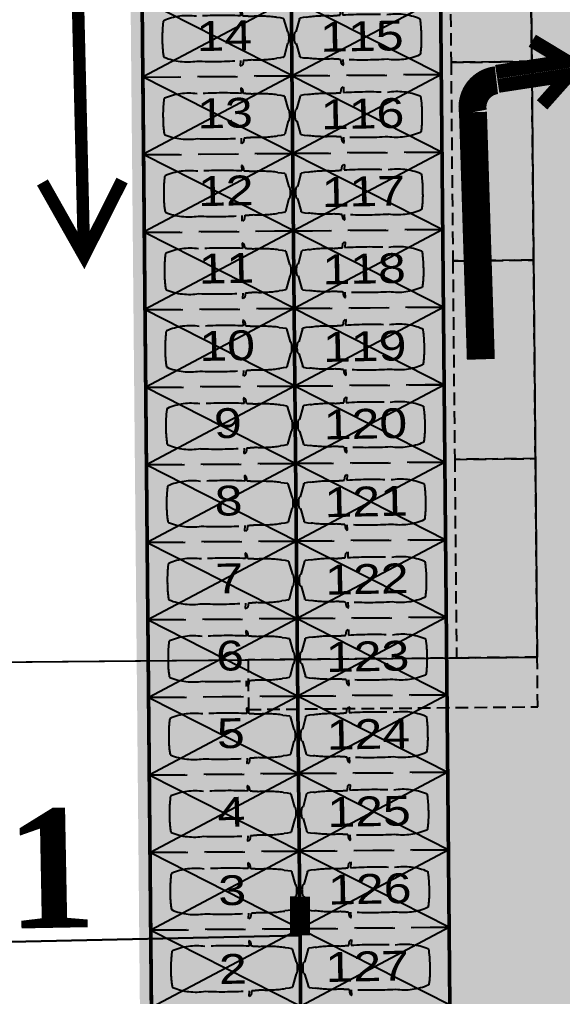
# Model space of a CAD drawing. Header units: millimetres. Extents: x 460 to 723, y 360 to 962.
# Drawn here: x 547.58 to 575.04, y 500.24 to 549.71 of the extents above; entities that cross this region are included whole.
import ezdxf

# ---------------------------------------------------------------- set-up
doc = ezdxf.new("R2010")
doc.units = ezdxf.units.MM
for name, pattern in [('ACAD_ISO02W100', [15, 12, -3]), ('DASHED', [19.05, 12.7, -6.35]), ('HIDDEN2', [4.7625, 3.175, -1.5875])]:
    doc.linetypes.add(name, pattern=pattern)
for name, color, linetype, lineweight in [('0-EVACUACIÓN', 84, 'Continuous', 90), ('LOTES_MENORCA', 250, 'Continuous', 50), ('TEXTO LOTES', 170, 'Continuous', 25)]:
    doc.layers.add(name, color=color, linetype=linetype, lineweight=lineweight)
for name, color, linetype in [('00_EJE VIAL', 253, 'HIDDEN2'), ('0_CORTES_VIAS', 2, 'Continuous'), ('0_LOTES', 224, 'Continuous'), ('0_RETIROS', 84, 'Continuous'), ('lotes hu$0$autos', 250, 'Continuous'), ('MENORCA_TEXTO CALLES Y AVENIDAS', 2, 'Continuous'), ('proyeccion', 8, 'DASHED')]:
    doc.layers.add(name, color=color, linetype=linetype)
doc.layers.add('A_TRAZADO', color=4, linetype='Continuous', plot=False)
doc.styles.add('cotas', font='arial.ttf', dxfattribs={"width": 1.2})
doc.styles.add('OXKAR', font='times.ttf', dxfattribs={"height": 2})

# ---------------------------------------------------------------- blocks, each defined once
blk = doc.blocks.new('lotes hu$0$est.01')
at = {"layer": 'proyeccion', "color": 8, "linetype": 'DASHED', "ltscale": 0.1, "extrusion": (0.001267, -4.81441e-05, 0.999999)}
for p, q in [((-2713714.244, 7725538.172), (-2713714.24, 7725538.197)), ((-2713713.856, 7725538.197), (-2713713.853, 7725538.171)), ((-2713714.734, 7725537.808), (-2713714.722, 7725537.927)), ((-2713714.722, 7725537.927), (-2713714.704, 7725538.024)), ((-2713714.704, 7725538.024), (-2713714.7, 7725538.033)), ((-2713714.682, 7725538.048), (-2713714.244, 7725538.172)), ((-2713713.853, 7725538.171), (-2713713.414, 7725538.049)), ((-2713713.396, 7725538.034), (-2713713.392, 7725538.025)), ((-2713713.392, 7725538.025), (-2713713.373, 7725537.928)), ((-2713713.373, 7725537.928), (-2713713.361, 7725537.809)), ((-2713714.934, 7725536.661), (-2713714.985, 7725536.605)), ((-2713714.985, 7725536.605), (-2713714.972, 7725536.591)), ((-2713714.972, 7725536.591), (-2713714.794, 7725536.601)), ((-2713714.789, 7725536.683), (-2713714.934, 7725536.661)), ((-2713713.303, 7725536.685), (-2713713.157, 7725536.663)), ((-2713713.119, 7725536.593), (-2713713.297, 7725536.603)), ((-2713713.157, 7725536.663), (-2713713.106, 7725536.608)), ((-2713713.106, 7725536.608), (-2713713.119, 7725536.593))]:
    blk.add_line(p, q, dxfattribs=at)
at = {"layer": 'proyeccion', "color": 8, "linetype": 'DASHED', "ltscale": 0.1}
blk.add_lwpolyline([(-2713715.363, 7725538.314), (-2713712.763, 7725538.314), (-2713712.763, 7725533.314), (-2713715.363, 7725533.314)], close=True, dxfattribs=at)
at = {"layer": 'proyeccion', "color": 8, "linetype": 'DASHED', "ltscale": 0.1, "extrusion": (0.001267, -4.81441e-05, 0.999999)}
for centre, radius, start, end in [((-2713711.899, 7725537.516, -3810.588), 0.532, 86.8265, 107.7659), ((-2713711.841, 7725537.515, -3810.588), 0.533, 72.1149, 93.0392), ((-2713712.495, 7725537.846, -3810.589), 0.0285, 105.7439, 155.0798), ((-2713711.243, 7725537.847, -3810.587), 0.0285, 25.1155, 74.4513), ((-2713708.589, 7725537.047, -3810.584), 4.01, 171.5904, 183.7794), ((-2713715.147, 7725537.035, -3810.592), 4.01, 356.4159, 8.6049), ((-2713699.568, 7725535.69, -3810.572), 13.068, 175.2044, 176.4084), ((-2713724.163, 7725535.647, -3810.603), 13.068, 3.7869, 4.9909), ((-2713699.568, 7725535.69, -3810.572), 13.068, 176.7683, 183.2445), ((-2713724.163, 7725535.647, -3810.603), 13.068, 356.9508, 3.427), ((-2713710.631, 7725534.648, -3810.586), 2.007, 171.3294, 203.1907), ((-2713713.099, 7725534.647, -3810.589), 2.008, 336.8953, 8.7487), ((-2713712.449, 7725533.868, -3810.588), 0.0285, 201.4323, 262.3292), ((-2713711.894, 7725537.991, -3810.588), 4.189, 262.3292, 271.0628), ((-2713711.755, 7725536.84, -3810.588), 3.038, 268.8497, 279.1071), ((-2713711.278, 7725533.869, -3810.587), 0.0285, 277.866, 338.7629)]:
    blk.add_arc(centre, radius, start, end, dxfattribs=at)
blk = doc.blocks.new('SECC')
at = {"layer": '0_CORTES_VIAS', "linetype": 'ACAD_ISO02W100', "lineweight": 30, "ltscale": 2}
blk.add_line((312295.499, 8613625.747), (312304.734, 8613618.26), dxfattribs=at)
at = {"layer": '0_CORTES_VIAS', "linetype": 'ACAD_ISO02W100', "lineweight": 15, "const_width": 0.5}
for points in [[(312295.499, 8613625.747), (312296.132, 8613626.483)], [(312304.734, 8613618.26), (312305.366, 8613618.997)]]:
    blk.add_lwpolyline(points, dxfattribs=at)

msp = doc.modelspace()

# ---------------------------------------------------------------- hatches: boundary and pattern name
at = {"layer": '0_RETIROS', "true_color": 0x148b29}
h = msp.add_hatch(color=104, dxfattribs=at)
h.dxf.hatch_style = 1
h.paths.add_polyline_path([(573.578, 537.527), (569.493, 537.49), (569.586, 527.437), (573.67, 527.474)])
h = msp.add_hatch(color=104, dxfattribs=at)
h.dxf.hatch_style = 1
h.paths.add_polyline_path([(573.67, 527.474), (569.586, 527.437), (569.678, 517.383), (573.762, 517.421)])
h = msp.add_hatch(color=104, dxfattribs=at)
h.dxf.hatch_style = 1
h.paths.add_polyline_path([(559.136, 517.287), (559.159, 514.773), (573.786, 514.907), (573.762, 517.421)])
at = {"layer": 'A_TRAZADO'}
h = msp.add_hatch(color=1, dxfattribs=at)
h.dxf.hatch_style = 1
h.paths.add_polyline_path([(557.869, 862.527), (550.321, 862.458), (551.113, 776.104), (551.391, 746.402), (553.709, 495.179), (577.864, 495.401), (576.017, 695.58), (583.574, 695.65), (583.176, 738.826), (599.773, 738.979), (599.658, 751.429), (599.475, 770.985), (588.939, 770.691), (576.866, 770.341), (566.402, 770.039), (566.214, 776.245), (558.67, 776.173)])

# ---------------------------------------------------------------- linework, layer by layer
at = {"layer": '0-EVACUACIÓN', "elevation": -8.17}
for points, const_width in [([(550.317, 559.674), (550.843, 537.733)], 0.628), ([(573.51, 548.637), (575.239, 547.597), (571.684, 547.057)], 0.707), ([(574.006, 545.386), (575.347, 546.895), (571.792, 546.35)], 0.707), ([(548.74, 541.458), (550.843, 537.733), (552.765, 541.554)], 0.628)]:
    msp.add_lwpolyline(points, dxfattribs=dict(at, const_width=const_width))
at = {"layer": '0-EVACUACIÓN', "const_width": 1.414, "elevation": -8.17}
msp.add_lwpolyline([(571.696, 546.638, 0.435193), (570.511, 545.015), (570.909, 532.503)], format="xyb", dxfattribs=at)
at = {"layer": '00_EJE VIAL', "elevation": -8.17}
msp.add_lwpolyline([(578.498, 889.33), (582.056, 503.739, -0.611579), (552.322, 488.174, -0.001477), (550.647, 489.365)], format="xyb", dxfattribs=at)
at = {"layer": '0_LOTES'}
msp.add_line((542.346, 517.133, -8.17), (573.763, 517.421, -8.17), dxfattribs=at)
at = {"layer": '0_RETIROS', "color": 250, "ltscale": 0.05, "elevation": -8.17}
msp.add_lwpolyline([(571.643, 748.646), (573.763, 517.421)], dxfattribs=at)
at = {"layer": '0_RETIROS', "color": 250, "linetype": 'DASHED', "ltscale": 0.05, "elevation": -8.17}
for points in [[(573.393, 557.634), (569.309, 557.596), (569.401, 547.543), (573.486, 547.581)], [(573.486, 547.581), (569.401, 547.543), (569.493, 537.49), (573.578, 537.527)], [(573.578, 537.527), (569.493, 537.49), (569.586, 527.437), (573.67, 527.474)], [(573.67, 527.474), (569.586, 527.437), (569.678, 517.383), (573.762, 517.421)], [(559.136, 517.287), (559.159, 514.773), (573.786, 514.907), (573.762, 517.421)]]:
    msp.add_lwpolyline(points, close=True, dxfattribs=at)
at = {"layer": '0_RETIROS', "ltscale": 0.05, "elevation": -8.17}
msp.add_lwpolyline([(542.346, 517.133), (573.762, 517.421)], dxfattribs=at)
at = {"layer": 'A_TRAZADO', "color": 1, "elevation": -8.17}
msp.add_lwpolyline([(558.446, 863.104), (550.898, 863.035), (551.69, 776.68), (551.968, 746.979), (554.287, 495.755), (578.441, 495.978), (576.594, 696.157), (584.151, 696.227), (583.753, 739.403), (600.35, 739.556), (600.236, 752.006), (600.052, 771.562), (589.516, 771.268), (577.443, 770.918), (566.979, 770.616), (566.791, 776.822), (559.247, 776.75)], close=True, dxfattribs=at)
at = {"layer": 'A_TRAZADO', "color": 4, "elevation": -8.17}
msp.add_lwpolyline([(554.308, 495.756), (569.392, 495.895), (567.039, 747.099), (552.009, 746.958)], close=True, dxfattribs=at)
msp.add_lwpolyline([(561.85, 495.825), (559.496, 747.029)], dxfattribs=at)
at = {"layer": 'A_TRAZADO', "color": 2, "elevation": -8.17}
for points in [[(553.797, 550.735), (561.382, 546.879)], [(561.346, 550.805), (553.825, 546.81)], [(561.337, 550.776), (568.921, 546.921)], [(568.885, 550.846), (561.364, 546.851)], [(553.825, 546.81), (561.409, 542.954)], [(561.373, 546.879), (553.852, 542.885)], [(561.373, 546.851), (568.958, 542.996)], [(568.922, 546.921), (561.4, 542.926)], [(553.861, 542.88), (561.445, 539.025)], [(561.409, 542.95), (553.888, 538.955)], [(561.409, 542.926), (568.994, 539.071)], [(568.958, 542.996), (561.437, 539.001)], [(553.897, 538.95), (561.482, 535.095)], [(561.445, 539.02), (553.924, 535.025)], [(561.446, 539.001), (569.03, 535.146)], [(568.994, 539.071), (561.473, 535.076)], [(553.933, 535.02), (561.518, 531.165)], [(561.482, 535.09), (553.96, 531.095)], [(561.482, 535.076), (569.066, 531.22)], [(569.03, 535.146), (561.509, 531.151)], [(553.97, 531.091), (561.554, 527.235)], [(561.518, 531.16), (553.997, 527.165)], [(561.518, 531.151), (569.102, 527.295)], [(569.066, 531.22), (561.545, 527.226)], [(569.103, 527.295), (561.582, 523.301)], [(554.015, 527.156), (561.599, 523.301)], [(561.563, 527.226), (554.042, 523.231)], [(561.554, 527.226), (569.139, 523.37)], [(569.139, 523.37), (561.617, 519.376)], [(554.042, 523.231), (561.627, 519.376)], [(561.59, 523.301), (554.069, 519.306)], [(561.59, 523.301), (569.175, 519.445)], [(569.175, 519.445), (561.654, 515.45)], [(554.087, 519.306), (561.672, 515.451)], [(561.636, 519.376), (554.115, 515.381)], [(561.627, 519.376), (569.211, 515.52)], [(561.663, 515.451), (554.142, 511.456)], [(561.663, 515.451), (569.247, 511.595)], [(569.211, 515.52), (561.69, 511.525)], [(554.115, 515.381), (561.699, 511.525)], [(561.717, 511.526), (554.196, 507.531)], [(561.699, 511.525), (569.283, 507.67)], [(569.247, 511.595), (561.726, 507.6)], [(554.169, 511.456), (561.754, 507.601)], [(554.196, 507.531), (561.781, 503.675)], [(561.744, 507.6), (554.223, 503.606)], [(561.735, 507.6), (569.32, 503.745)], [(569.283, 507.67), (561.762, 503.675)], [(554.223, 503.606), (561.808, 499.75)], [(561.772, 503.675), (554.25, 499.681)], [(561.772, 503.675), (569.356, 499.82)], [(569.32, 503.745), (561.799, 499.75)]]:
    msp.add_lwpolyline(points, dxfattribs=at)
at = {"layer": 'LOTES_MENORCA'}
msp.add_line((561.835, 495.825, -8.17), (559.517, 747.03, -8.17), dxfattribs=at)
msp.add_line((561.835, 495.825, -8.17), (559.517, 747.03, -8.17), dxfattribs=at)
at = {"layer": 'LOTES_MENORCA', "elevation": -8.17}
for points in [[(569.347, 499.82), (567.058, 747.873, 0.419997), (562.398, 752.359), (556.361, 752.184, 0.408454), (551.963, 747.615), (554.287, 495.755)], [(553.812, 547.16), (554.58, 464, 0.08423), (558.477, 440.991, 0.453575), (564.797, 438.442), (566.157, 439.13, 0.375017), (568.393, 444.65, -0.083639), (565.148, 464.045), (564.875, 493.588)]]:
    msp.add_lwpolyline(points, format="xyb", dxfattribs=at)

# ---------------------------------------------------------------- block references
at = {"layer": 'lotes hu$0$autos'}
for p, xscale, yscale, zscale, rotation in [((-11624454.909, -4203794.15, -8.17), 1.509708263131598, 1.509708263131598, 1.509708263131598, 270.5285941926661), ((11701170.455, -3988592.592, -8.17), -1.509708263131599, 1.509708263131599, 1.509708263131599, 90.52859428778389), ((-11624454.873, -4203798.075, -8.17), 1.509708263131598, 1.509708263131598, 1.509708263131598, 270.5285941926661), ((11701170.492, -3988596.517, -8.17), -1.509708263131599, 1.509708263131599, 1.509708263131599, 90.52859428778389), ((-11624454.837, -4203802, -8.17), 1.509708263131598, 1.509708263131598, 1.509708263131598, 270.5285941926661), ((11701170.528, -3988600.442, -8.17), -1.509708263131599, 1.509708263131599, 1.509708263131599, 90.52859428778389), ((-11624454.8, -4203805.925, -8.17), 1.509708263131598, 1.509708263131598, 1.509708263131598, 270.5285941926661), ((11701170.564, -3988604.367, -8.17), -1.509708263131599, 1.509708263131599, 1.509708263131599, 90.52859428778389), ((-11624454.764, -4203809.85, -8.17), 1.509708263131598, 1.509708263131598, 1.509708263131598, 270.5285941926661), ((11701170.6, -3988608.292, -8.17), -1.509708263131599, 1.509708263131599, 1.509708263131599, 90.52859428778389), ((-11624454.728, -4203813.776, -8.17), 1.509708263131598, 1.509708263131598, 1.509708263131598, 270.5285941926661), ((11701170.636, -3988612.217, -8.17), -1.509708263131599, 1.509708263131599, 1.509708263131599, 90.52859428778389), ((11701170.673, -3988616.142, -8.17), -1.509708263131599, 1.509708263131599, 1.509708263131599, 90.52859428778389), ((-11624454.692, -4203817.701, -8.17), 1.509708263131598, 1.509708263131598, 1.509708263131598, 270.5285941926661), ((11701170.709, -3988620.067, -8.17), -1.509708263131599, 1.509708263131599, 1.509708263131599, 90.52859428778389), ((-11624454.655, -4203821.626, -8.17), 1.509708263131598, 1.509708263131598, 1.509708263131598, 270.5285941926661), ((11701170.745, -3988623.992, -8.17), -1.509708263131599, 1.509708263131599, 1.509708263131599, 90.52859428778389), ((-11624454.619, -4203825.551, -8.17), 1.509708263131598, 1.509708263131598, 1.509708263131598, 270.5285941926661), ((-11624454.583, -4203829.476, -8.17), 1.509708263131598, 1.509708263131598, 1.509708263131598, 270.5285941926661), ((11701170.781, -3988627.917, -8.17), -1.509708263131599, 1.509708263131599, 1.509708263131599, 90.52859428778389), ((-11624454.547, -4203833.401, -8.17), 1.509708263131598, 1.509708263131598, 1.509708263131598, 270.5285941926661), ((11701170.817, -3988631.843, -8.17), -1.509708263131599, 1.509708263131599, 1.509708263131599, 90.52859428778389), ((-11624454.511, -4203837.326, -8.17), 1.509708263131598, 1.509708263131598, 1.509708263131598, 270.5285941926661), ((11701170.854, -3988635.768, -8.17), -1.509708263131599, 1.509708263131599, 1.509708263131599, 90.52859428778389), ((-11624454.474, -4203841.251, -8.17), 1.509708263131598, 1.509708263131598, 1.509708263131598, 270.5285941926661), ((11701170.89, -3988639.693, -8.17), -1.509708263131599, 1.509708263131599, 1.509708263131599, 90.52859428778389)]:
    msp.add_blockref('lotes hu$0$est.01', p, dxfattribs=dict(at, xscale=xscale, yscale=yscale, zscale=zscale, rotation=rotation))
at = {"layer": 'MENORCA_TEXTO CALLES Y AVENIDAS', "xscale": 2.029492433529584, "yscale": 2.029492433529584, "zscale": 2.029492433529584, "rotation": 40.30815581700283}
msp.add_blockref('SECC', (10825832.069, -13740317.577, -8.17), dxfattribs=at)

# ---------------------------------------------------------------- texts
at = {"layer": 'MENORCA_TEXTO CALLES Y AVENIDAS', "insert": (549.17, 506.731, -8.17), "char_height": 6.02804, "width": 275.41608, "attachment_point": 5, "rotation": 1.0827, "style": 'OXKAR'}
msp.add_mtext('{\\fTimes New Roman|b1|i0|c0|p18;1}', dxfattribs=at)
at = {"layer": 'TEXTO LOTES', "width": 103.46591, "attachment_point": 5, "rotation": 1.2024, "style": 'cotas'}
for s, insert, char_height in [('14', (557.935, 548.889, -8.17), 1.5097), ('115', (564.892, 548.856, -8.17), 1.5097), ('13', (557.971, 544.964, -8.17), 1.5097), ('116', (564.928, 544.931, -8.17), 1.5097), ('12', (558.008, 541.039, -8.17), 1.5097), ('117', (564.965, 541.006, -8.17), 1.5097), ('11', (558.044, 537.114, -8.17), 1.5097), ('118', (565.001, 537.08, -8.17), 1.5097), ('10', (558.08, 533.189, -8.17), 1.5097), ('119', (565.037, 533.155, -8.17), 1.5097), ('9', (558.116, 529.264, -8.17), 1.51), ('120', (565.073, 529.23, -8.17), 1.5097), ('8', (558.152, 525.339, -8.17), 1.51), ('121', (565.109, 525.305, -8.17), 1.5097), ('7', (558.189, 521.414, -8.17), 1.51), ('122', (565.146, 521.38, -8.17), 1.5097), ('6', (558.225, 517.489, -8.17), 1.51), ('123', (565.182, 517.455, -8.17), 1.5097), ('5', (558.261, 513.564, -8.17), 1.51), ('124', (565.218, 513.53, -8.17), 1.5097), ('4', (558.297, 509.589, -8.17), 1.51), ('125', (565.254, 509.605, -8.17), 1.5097), ('3', (558.334, 505.614, -8.17), 1.51), ('126', (565.291, 505.68, -8.17), 1.5097), ('127', (565.162, 501.77, -8.17), 1.5097), ('2', (558.37, 501.639, -8.17), 1.51)]:
    msp.add_mtext(s, dxfattribs=dict(at, insert=insert, char_height=char_height))

doc.saveas('drawing.dxf')
